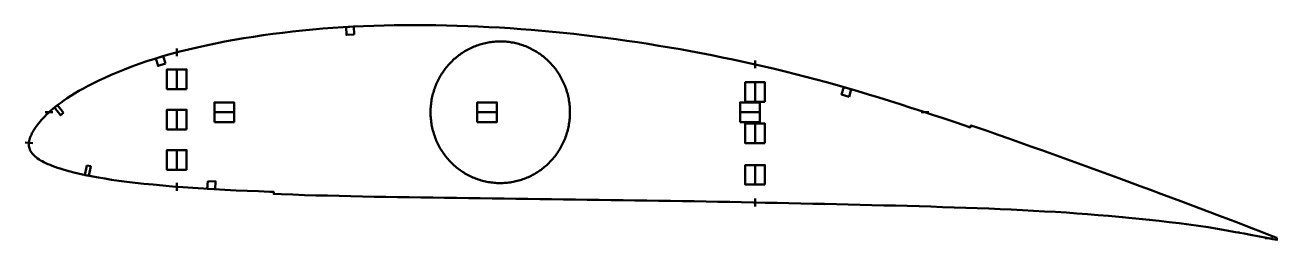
# Model space of a CAD drawing. Header units: metres. Extents: x -2 to 636, y 35 to 145.
import ezdxf

# ---------------------------------------------------------------- set-up
doc = ezdxf.new("R2010")
doc.units = ezdxf.units.M
doc.layers.add('Layer', color=1, linetype='Continuous', lineweight=50)

msp = doc.modelspace()

# ---------------------------------------------------------------- linework, layer by layer
at = {"layer": 'Layer'}
for p, q in [((240, 136.14), (240, 136.64)), ((75, 128.56), (75, 132.56)), ((75, 122.34), (75, 111.34)), ((370, 122.44), (370, 126.44)), ((370, 115.85), (370, 104.85)), ((11.82, 100), (7.82, 100)), ((75, 101.77), (75, 90.77)), ((104.7, 100), (93.7, 100)), ((204.45, 100), (203.95, 100)), ((238.76, 100), (227.76, 100)), ((275.55, 100), (276.05, 100)), ((372.82, 100), (361.82, 100)), ((454.69, 100), (458.69, 100)), ((370, 94.71), (370, 83.71)), ((1.59, 84.18), (-2.4, 84.49)), ((75, 81.2), (75, 70.2)), ((370, 73.58), (370, 62.58)), ((75, 63.99), (75, 59.99)), ((240, 63.86), (240, 63.36)), ((561.56, 64.11), (561.38, 63.64)), ((370, 55.99), (370, 51.99)), ((401.54, 53.41), (405.53, 53.1)), ((557.06, 46.99), (556.99, 46.5)), ((599.05, 50.17), (598.87, 49.7)), ((596.84, 42.45), (596.76, 41.95)), ((616.56, 39.14), (616.48, 38.64)), ((617.75, 43.04), (617.55, 42.58)), ((630.18, 35.81), (634.16, 35.51))]:
    msp.add_line(p, q, dxfattribs=at)
for points in [[(636.11, 35.89), (634.21, 36.66), (631.15, 37.85), (627.83, 39.16), (624.21, 40.57), (620.26, 42.08), (616.01, 43.7), (611.52, 45.42), (606.81, 47.22), (601.97, 49.06), (597.08, 50.91), (592.15, 52.73), (587.16, 54.62), (582.1, 56.54), (576.96, 58.45), (571.73, 60.38), (566.42, 62.33), (561, 64.31), (555.5, 66.33), (549.93, 68.36), (544.33, 70.41), (538.71, 72.46), (533.08, 74.51), (527.46, 76.55), (521.83, 78.58), (516.22, 80.6), (510.61, 82.61), (505.02, 84.6), (499.46, 86.57), (493.9, 88.52), (488.36, 90.45), (482.82, 92.36), (480.08, 93.29), (479.74, 92.3), (476.96, 93.25), (471.46, 95.11), (465.96, 96.95), (460.47, 98.77), (454.97, 100.56), (449.48, 102.33), (444, 104.09), (438.56, 105.81), (433.16, 107.49), (427.79, 109.14), (422.44, 110.74), (417.11, 112.3), (411.79, 113.82), (406.48, 115.3), (401.18, 116.74), (395.88, 118.15), (390.58, 119.51), (385.28, 120.84), (379.97, 122.13), (374.65, 123.38), (369.32, 124.6), (363.98, 125.78), (358.63, 126.92), (353.27, 128.03), (347.91, 129.11), (342.52, 130.15), (337.12, 131.15), (331.71, 132.12), (326.28, 133.06), (320.85, 133.97), (315.42, 134.85), (309.98, 135.69), (304.56, 136.49), (299.13, 137.26), (293.71, 137.99), (288.29, 138.68), (282.88, 139.34), (277.47, 139.95), (272.06, 140.53), (266.65, 141.07), (261.24, 141.57), (255.83, 142.03), (250.42, 142.45), (245.01, 142.83), (239.6, 143.17), (234.19, 143.48), (228.78, 143.74), (223.38, 143.97), (217.98, 144.16), (212.6, 144.31), (207.22, 144.41), (201.85, 144.48), (196.51, 144.51), (191.21, 144.5), (185.94, 144.45), (180.7, 144.34), (175.47, 144.18), (170.25, 143.97), (165.04, 143.72), (159.83, 143.42), (154.65, 143.07), (149.48, 142.67), (144.33, 142.23), (139.2, 141.74), (134.11, 141.2), (129.04, 140.61), (124.01, 139.98), (119.02, 139.3), (114.07, 138.56), (109.17, 137.77), (104.3, 136.93), (99.46, 136.04), (94.69, 135.11), (90, 134.14), (85.41, 133.13), (80.91, 132.07), (76.5, 130.96), (72.18, 129.8), (67.95, 128.58), (63.82, 127.32), (59.78, 126.01), (55.86, 124.67), (52.06, 123.29), (48.39, 121.89), (44.86, 120.47), (41.49, 119.06), (38.3, 117.65), (35.29, 116.26), (32.46, 114.88), (29.82, 113.52), (27.34, 112.18), (25.04, 110.87), (22.89, 109.6), (20.9, 108.36), (19.06, 107.17), (17.36, 106.01), (15.79, 104.89), (14.34, 103.79), (12.99, 102.73), (11.74, 101.69), (10.59, 100.69), (9.52, 99.72), (8.52, 98.78), (7.61, 97.87), (6.76, 96.98), (5.97, 96.12), (5.24, 95.27), (4.57, 94.45), (3.94, 93.66), (3.37, 92.88), (2.84, 92.11), (2.34, 91.36), (1.9, 90.66), (1.5, 89.98), (1.14, 89.27), (0.81, 88.57), (0.52, 87.94), (0.28, 87.32), (0.07, 86.69), (-0.1, 86.07), (-0.24, 85.46), (-0.34, 84.88), (-0.41, 84.3), (-0.45, 83.77), (-0.45, 83.24), (-0.41, 82.71), (-0.32, 82.17), (-0.18, 81.62), (0, 81.07), (0.24, 80.53), (0.52, 79.99), (0.85, 79.46), (1.25, 78.93), (1.7, 78.4), (2.21, 77.89), (2.76, 77.38), (3.36, 76.88), (4.01, 76.39), (4.73, 75.91), (5.5, 75.44), (6.33, 74.98), (7.23, 74.52), (8.2, 74.06), (9.23, 73.6), (10.34, 73.13), (11.51, 72.66), (12.76, 72.19), (14.1, 71.71), (15.55, 71.23), (17.1, 70.75), (18.78, 70.27), (20.6, 69.77), (22.56, 69.26), (24.68, 68.74), (26.97, 68.22), (29.46, 67.7), (32.16, 67.18), (35.1, 66.66), (38.31, 66.14), (41.77, 65.6), (45.5, 65.07), (49.48, 64.55), (53.71, 64.05), (58.2, 63.56), (62.92, 63.08), (67.83, 62.62), (72.88, 62.17), (78.02, 61.74), (83.25, 61.36), (88.59, 61.02), (94.03, 60.71), (99.59, 60.42), (105.21, 60.15), (110.92, 59.9), (116.69, 59.67), (122.53, 59.44), (124.48, 59.37), (124.44, 58.32), (128.35, 58.18), (134.21, 57.97), (140.08, 57.77), (145.95, 57.6), (151.86, 57.45), (157.79, 57.3), (163.74, 57.16), (169.68, 57.02), (175.61, 56.9), (181.56, 56.8), (187.53, 56.71), (193.53, 56.63), (199.54, 56.54), (205.57, 56.45), (211.6, 56.36), (217.65, 56.28), (223.72, 56.2), (229.79, 56.11), (235.86, 56.03), (241.93, 55.94), (248, 55.85), (254.06, 55.76), (260.13, 55.68), (266.2, 55.6), (272.27, 55.52), (278.34, 55.44), (284.41, 55.35), (290.48, 55.27), (296.54, 55.18), (302.61, 55.1), (308.68, 55.03), (314.74, 54.95), (320.79, 54.87), (326.84, 54.78), (332.89, 54.69), (338.93, 54.59), (344.97, 54.49), (351.01, 54.38), (357.03, 54.26), (363.06, 54.14), (369.1, 54.01), (375.15, 53.87), (381.21, 53.74), (387.26, 53.61), (393.32, 53.48), (399.38, 53.35), (405.43, 53.21), (411.48, 53.07), (417.53, 52.93), (423.57, 52.79), (429.61, 52.65), (435.62, 52.5), (441.63, 52.35), (447.63, 52.18), (453.65, 52.01), (459.65, 51.84), (465.63, 51.66), (471.56, 51.48), (477.45, 51.29), (483.32, 51.07), (489.16, 50.85), (494.94, 50.62), (500.66, 50.37), (506.35, 50.08), (512.03, 49.76), (517.68, 49.44), (523.29, 49.12), (528.79, 48.79), (534.18, 48.41), (539.55, 47.98), (544.92, 47.54), (550.24, 47.11), (555.48, 46.65), (560.7, 46.13), (565.9, 45.61), (571.05, 45.12), (576.13, 44.6), (581.17, 43.99), (586.25, 43.34), (591.3, 42.69), (596.23, 42.04), (601.05, 41.29), (605.83, 40.49), (610.53, 39.69), (615.07, 38.9), (619.39, 38.11), (623.48, 37.34), (627.31, 36.61), (630.88, 35.92), (634.16, 35.26), (636.18, 34.84)], [(275.55, 100), (275.54, 100.76), (275.52, 101.52), (275.48, 102.28), (275.43, 103.03), (275.35, 103.79), (275.27, 104.54), (275.17, 105.3), (275.05, 106.05), (274.92, 106.79), (274.77, 107.54), (274.61, 108.28), (274.43, 109.02), (274.23, 109.75), (274.02, 110.48), (273.8, 111.2), (273.56, 111.92), (273.31, 112.64), (273.04, 113.35), (272.75, 114.05), (272.46, 114.75), (272.15, 115.44), (271.82, 116.12), (271.48, 116.79), (271.12, 117.46), (270.76, 118.12), (270.38, 118.78), (269.98, 119.42), (269.57, 120.06), (269.15, 120.69), (268.72, 121.3), (268.27, 121.91), (267.81, 122.51), (267.34, 123.1), (266.86, 123.68), (266.36, 124.25), (265.85, 124.81), (265.34, 125.35), (264.81, 125.89), (264.27, 126.41), (263.71, 126.92), (263.15, 127.42), (262.58, 127.91), (262, 128.39), (261.41, 128.85), (260.81, 129.3), (260.2, 129.74), (259.58, 130.17), (258.95, 130.58), (258.31, 130.98), (257.67, 131.36), (257.02, 131.73), (256.36, 132.09), (255.69, 132.43), (255.02, 132.76), (254.33, 133.07), (253.65, 133.37), (252.96, 133.65), (252.26, 133.92), (251.55, 134.18), (250.84, 134.42), (250.13, 134.64), (249.41, 134.85), (248.69, 135.04), (247.96, 135.22), (247.23, 135.38), (246.5, 135.53), (245.76, 135.66), (245.03, 135.78), (244.29, 135.88), (243.54, 135.96), (242.8, 136.03), (242.05, 136.08), (241.31, 136.11), (240.56, 136.13), (239.81, 136.14), (239.07, 136.13), (238.32, 136.1), (237.57, 136.05), (236.83, 135.99), (236.09, 135.92), (235.34, 135.83), (234.6, 135.72), (233.87, 135.6), (233.13, 135.46), (232.4, 135.3), (231.67, 135.13), (230.95, 134.95), (230.23, 134.75), (229.51, 134.53), (228.8, 134.3), (228.09, 134.05), (227.39, 133.79), (226.7, 133.51), (226.01, 133.22), (225.32, 132.92), (224.65, 132.6), (223.98, 132.26), (223.31, 131.91), (222.66, 131.55), (222.01, 131.17), (221.37, 130.78), (220.74, 130.37), (220.11, 129.96), (219.5, 129.52), (218.89, 129.08), (218.3, 128.62), (217.71, 128.15), (217.13, 127.67), (216.57, 127.18), (216.01, 126.67), (215.46, 126.15), (214.93, 125.62), (214.4, 125.08), (213.89, 124.53), (213.39, 123.96), (212.9, 123.39), (212.42, 122.81), (211.96, 122.21), (211.5, 121.61), (211.06, 121), (210.64, 120.37), (210.22, 119.74), (209.82, 119.1), (209.43, 118.45), (209.06, 117.79), (208.7, 117.13), (208.35, 116.46), (208.02, 115.78), (207.7, 115.09), (207.39, 114.4), (207.1, 113.7), (206.83, 112.99), (206.56, 112.28), (206.32, 111.56), (206.09, 110.84), (205.87, 110.12), (205.67, 109.38), (205.48, 108.65), (205.31, 107.91), (205.16, 107.17), (205.01, 106.42), (204.89, 105.67), (204.78, 104.92), (204.69, 104.17), (204.61, 103.41), (204.55, 102.66), (204.5, 101.9), (204.47, 101.14), (204.45, 100.38), (204.45, 99.62), (204.47, 98.86), (204.5, 98.1), (204.55, 97.34), (204.61, 96.59), (204.69, 95.83), (204.78, 95.08), (204.89, 94.33), (205.01, 93.58), (205.16, 92.83), (205.31, 92.09), (205.48, 91.35), (205.67, 90.62), (205.87, 89.88), (206.09, 89.16), (206.32, 88.44), (206.56, 87.72), (206.83, 87.01), (207.1, 86.3), (207.39, 85.6), (207.7, 84.91), (208.02, 84.22), (208.35, 83.54), (208.7, 82.87), (209.06, 82.21), (209.43, 81.55), (209.82, 80.9), (210.22, 80.26), (210.64, 79.63), (211.06, 79), (211.5, 78.39), (211.96, 77.79), (212.42, 77.19), (212.9, 76.61), (213.39, 76.04), (213.89, 75.47), (214.4, 74.92), (214.93, 74.38), (215.46, 73.85), (216.01, 73.33), (216.57, 72.82), (217.13, 72.33), (217.71, 71.85), (218.3, 71.38), (218.89, 70.92), (219.5, 70.48), (220.11, 70.04), (220.74, 69.63), (221.37, 69.22), (222.01, 68.83), (222.66, 68.45), (223.31, 68.09), (223.98, 67.74), (224.65, 67.4), (225.32, 67.08), (226.01, 66.78), (226.7, 66.49), (227.39, 66.21), (228.09, 65.95), (228.8, 65.7), (229.51, 65.47), (230.23, 65.25), (230.95, 65.05), (231.67, 64.87), (232.4, 64.7), (233.13, 64.54), (233.87, 64.4), (234.6, 64.28), (235.34, 64.17), (236.09, 64.08), (236.83, 64.01), (237.57, 63.95), (238.32, 63.9), (239.07, 63.87), (239.81, 63.86), (240.56, 63.87), (241.31, 63.89), (242.05, 63.92), (242.8, 63.97), (243.54, 64.04), (244.29, 64.12), (245.03, 64.22), (245.76, 64.34), (246.5, 64.47), (247.23, 64.62), (247.96, 64.78), (248.69, 64.96), (249.41, 65.15), (250.13, 65.36), (250.84, 65.58), (251.55, 65.82), (252.26, 66.08), (252.96, 66.35), (253.65, 66.63), (254.33, 66.93), (255.02, 67.24), (255.69, 67.57), (256.36, 67.91), (257.02, 68.27), (257.67, 68.64), (258.31, 69.02), (258.95, 69.42), (259.58, 69.83), (260.2, 70.26), (260.81, 70.7), (261.41, 71.15), (262, 71.61), (262.58, 72.09), (263.15, 72.58), (263.71, 73.08), (264.27, 73.59), (264.81, 74.11), (265.34, 74.65), (265.85, 75.19), (266.36, 75.75), (266.86, 76.32), (267.34, 76.9), (267.81, 77.49), (268.27, 78.09), (268.72, 78.7), (269.15, 79.31), (269.57, 79.94), (269.98, 80.58), (270.38, 81.22), (270.76, 81.88), (271.12, 82.54), (271.48, 83.21), (271.82, 83.88), (272.15, 84.56), (272.46, 85.25), (272.75, 85.95), (273.04, 86.65), (273.31, 87.36), (273.56, 88.08), (273.8, 88.8), (274.02, 89.52), (274.23, 90.25), (274.43, 90.98), (274.61, 91.72), (274.77, 92.46), (274.92, 93.21), (275.05, 93.95), (275.17, 94.7), (275.27, 95.46), (275.35, 96.21), (275.43, 96.97), (275.48, 97.72), (275.52, 98.48), (275.54, 99.24), (275.55, 100)]]:
    msp.add_lwpolyline(points, close=True, dxfattribs=at)
for points in [[(165.55, 139.74), (161.56, 139.51), (161.33, 143.5), (165.32, 143.73), (165.55, 139.74)], [(69.27, 124.8), (65.44, 123.63), (64.27, 127.45), (68.1, 128.62), (69.27, 124.8)], [(80, 111.84), (70, 111.84), (70, 121.84), (80, 121.84), (80, 111.84)], [(375, 105.35), (365, 105.35), (365, 115.35), (375, 115.35), (375, 105.35)], [(417.95, 107.88), (414.11, 109.01), (415.24, 112.85), (419.07, 111.72), (417.95, 107.88)], [(17.27, 99.74), (15.71, 98.5), (12.6, 102.41), (14.17, 103.66), (17.27, 99.74)], [(94.2, 95), (94.2, 105), (104.2, 105), (104.2, 95), (94.2, 95)], [(228.26, 95), (228.26, 105), (238.26, 105), (238.26, 95), (228.26, 95)], [(362.32, 95), (362.32, 105), (372.32, 105), (372.32, 95), (362.32, 95)], [(80, 91.27), (70, 91.27), (70, 101.27), (80, 101.27), (80, 91.27)], [(375, 84.21), (365, 84.21), (365, 94.21), (375, 94.21), (375, 84.21)], [(80, 70.7), (70, 70.7), (70, 80.7), (80, 80.7), (80, 70.7)], [(29.15, 72.87), (31.11, 72.46), (30.08, 67.57), (28.12, 67.98), (29.15, 72.87)], [(375, 63.08), (365, 63.08), (365, 73.08), (375, 73.08), (375, 63.08)], [(90.76, 64.9), (94.75, 64.68), (94.52, 60.68), (90.53, 60.91), (90.76, 64.9)]]:
    msp.add_lwpolyline(points, dxfattribs=at)

doc.saveas('drawing.dxf')
